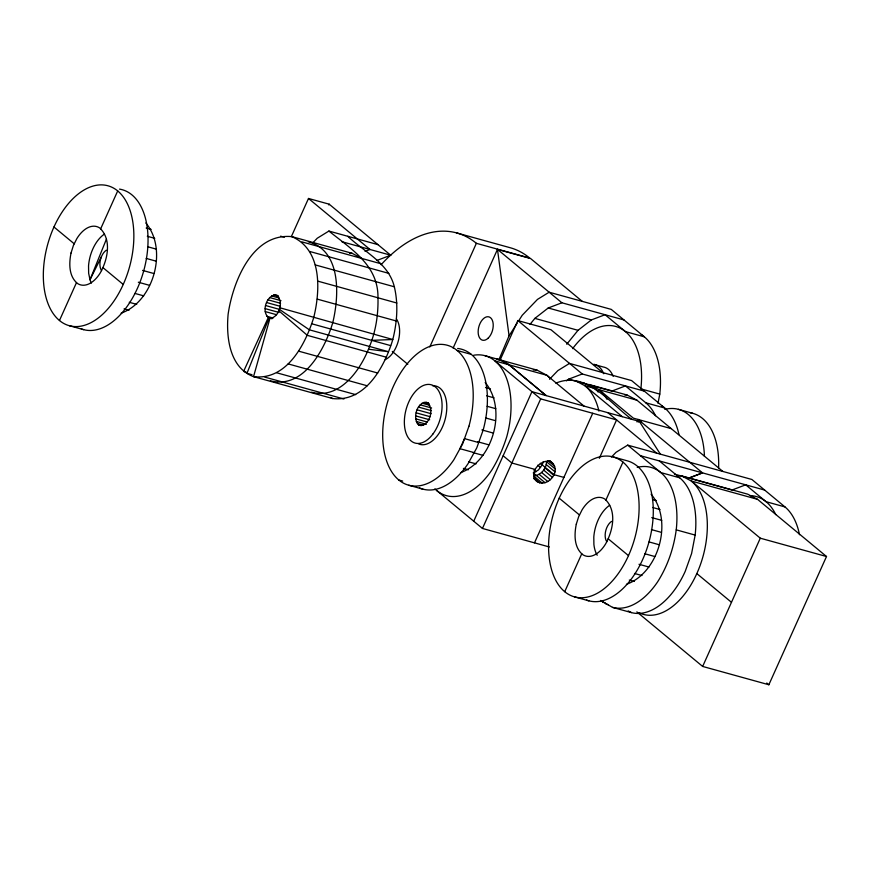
<?xml version="1.0" encoding="UTF-8"?>
<svg xmlns="http://www.w3.org/2000/svg" width="870" height="870" viewBox="0 0 870 870"><rect width="100%" height="100%" fill="white"/><g stroke="black" fill="none" stroke-linecap="round" stroke-linejoin="round"><path stroke-width="1.3" d="M121.158 313.156C153.685 301.672 168.182 249.385 145.823 222.992M269.939 318.398C260.728 313.809 265.644 295.735 275.453 294.887C284.664 299.476 279.748 317.55 269.939 318.398L253.54 376.656C286.6 380.69 305.359 344.52 313.7 317.626C320.421 290.547 322.215 249.744 291.852 236.629C252.202 232.768 232.779 282.152 228.136 314.157C226.026 336.57 229.256 367.564 253.54 376.656L332.644 398.536C365.541 402.342 384.747 366.346 392.805 339.507C397.111 322.259 398.449 304.206 394.338 286.785C388.52 262.892 364.204 251.995 347.815 236.292M460.513 472.671C493.04 461.187 507.536 408.911 485.177 382.506M626.411 584.336C658.938 572.851 673.434 520.575 651.086 494.171M542.336 483.176L533.604 475.923C540.694 475.455 546.654 468.789 546.458 461.687L555.201 468.941C555.886 478.446 543.163 488.005 535.496 480.207M425.963 402.157C435.772 406.584 429.53 427.975 418.731 424.995C411.64 418.274 417.535 399.46 428.497 402.864M658.003 403.343L659.786 394.099A72.58 42.445 -74.5 0 0 641.223 334.58M637.231 467.375A72.58 42.445 -74.5 0 1 676.229 529.852C673.717 548.274 667.605 566.153 657.6 581.878A72.58 42.445 -74.5 0 1 612.513 607.369L600.539 600.463M659.351 460.937L679.698 477.804A72.58 42.445 -74.5 0 1 695.152 535.083L691.585 553.57L685.234 571.318A72.58 42.445 -74.5 0 1 631.435 612.6L612.513 607.369M555.201 468.941C551.863 449.79 523.718 470.735 537.442 481.817M312.624 243.045L317.245 238.239L328.893 231.061C351.447 249.255 378.439 265.317 377.971 297.79C378.363 314.396 375.873 331.078 369.532 346.467C360.941 369.641 339.67 399.939 311.536 392.196M269.08 318.061L246.96 373.317L252.028 374.72M106.412 239.163L90.001 279.748A30.243 17.683 -74.5 0 0 91.394 283.076M498.901 359.712L509.07 335.831L517.106 323.248M59.475 320.497L76.527 282.543M100.637 228.897L117.7 190.932A72.58 42.445 -74.5 0 0 44.022 263.229A72.58 42.445 -74.5 0 0 104.03 312.982A72.58 42.445 -74.5 0 0 117.7 190.932M291.319 236.694L308.491 198.469L329.186 204.189L390.717 255.214L377.036 260.413M328.838 204.972L329.186 204.189M429.802 346.967L476.379 243.317L529.721 258.064A145.192 84.901 -74.5 0 0 509.809 247.624L456.467 232.866M453.118 348.087L497.477 249.364L530.58 258.52L582.247 301.357M500.109 360.049L517.846 320.562L550.949 329.719L602.616 372.556M531.951 391.641L473.737 521.217L436.653 490.473M549.34 546.969L482.458 528.449L540.683 398.884L494.889 360.909L546.893 375.285L583.987 406.051M598.027 392.098L599.093 389.727L636.927 400.189L722.883 471.464M534.485 542.847L592.72 413.283L616.591 419.905L599.332 458.294M637.003 421.939L638.112 419.471L702.536 472.878L688.855 478.087L702.536 472.878M564.728 591.676L581.78 553.722M605.89 500.076L622.953 462.111A72.58 42.445 -74.5 0 0 549.274 534.408A72.58 42.445 -74.5 0 0 609.283 584.161A72.58 42.445 -74.5 0 0 622.953 462.111M681.493 475.857L747.7 494.171L757.553 499.347L826.5 556.506L768.862 684.755L702.655 666.442L760.293 538.193L691.346 481.034L681.493 475.857L676.534 475.651M101.377 256.835L90.001 279.748L88.642 273.234L88.544 265.872A30.243 17.683 -74.5 0 1 104.465 234.063M534.615 472.312L538.486 469.898L542.184 464.852A12.093 9.494 -50.3 0 0 543.108 461.97M545.294 467.44L543.717 470.137L552.461 477.391M518.574 320.965L522.228 315.255L537.497 299.389L549.144 292.211L611.24 309.383L644.344 336.831L625.421 331.601L605.074 314.722L591.382 319.921L578.028 330.317L566.729 344.237M530.015 324.358L534.865 318.387L548.22 307.991L561.9 302.782L623.997 319.953M549.535 379.244L557.877 370.587L569.524 363.41L631.609 380.581L664.713 408.03L645.79 402.788L625.443 385.921L611.751 391.119L568.588 379.189L566.479 380.821M611.403 457.109L616.036 452.302L627.683 445.125L751.876 479.479L784.979 506.927A72.58 42.445 -74.5 0 1 799.497 534.702M365.052 251.376L370.033 249.483L308.491 198.469M568.588 379.189L582.269 373.98L644.365 391.152M555.832 383.17C586.347 370.207 610.436 403.756 631.74 419.286M311.547 323.727L371.707 340.355L392.805 339.507L279.716 307.73M308.361 241.795C341.627 250.701 339.202 296.344 332.71 322.879C324.695 349.185 303.695 389.51 270.363 380.799M349.533 253.181L352.046 253.279L361.996 258.51M496.726 359.549L499.195 359.647L509.059 364.824L546.153 395.578L509.07 364.834A72.58 42.445 -74.5 0 0 496.705 359.092M533.321 369.967L537.029 370.12L546.893 375.285A71.84 42.01 -74.5 0 1 550.308 378.602M580.91 383.072L584.618 383.224M585.521 384.399L589.24 384.551L627.063 395.023L636.927 400.189M624.595 394.915L627.063 395.023M368.532 349.229L388.444 351.697L309.383 329.828L279.237 309.231M605.933 604.041L608.467 604.737M328.893 231.061L377.971 244.644M341.649 241.642L390.717 255.214M291.852 236.629L352.046 253.279M548.22 307.991L591.382 319.921M301.814 241.86L380.919 263.74M280.586 236.172L284.392 237.227M309.785 251.495L388.89 273.387M534.865 318.387L578.028 330.317M315.234 264.904L394.338 286.785M146.171 228.038L151.141 229.419M317.789 281.14L396.894 303.032M147.313 236.281L154.773 238.347M147.759 246.775L156.469 249.179M317.256 299.128L396.361 321.008M659.786 394.099L640.875 388.868A72.58 42.445 -74.5 0 0 621.789 329.034A72.58 42.445 -74.5 0 0 572.656 348.631M146.171 258.412L156.121 261.163M275.453 294.887L277.965 295.582M273.539 294.995L278.574 296.387M271.57 295.909L279.118 297.997M484.927 355.689L537.029 370.12M678.393 409.335L692.585 413.261M269.678 297.551L280.999 300.694M457.054 350.447L471.235 354.373M267.993 299.824L280.575 303.304M266.622 302.542L280.466 306.37M142.549 270.396L153.751 273.495M265.676 305.555L279.52 309.383M265.198 308.632L279.042 312.46M371.707 340.355L390.619 345.597M265.241 311.58L276.562 314.712M266.796 316.278L273.093 318.028M671.216 428.627L633.382 418.165L599.093 389.727L589.24 384.551M271.995 318.768L268.221 317.724L243.589 371.425L246.123 372.121M138.319 282.228L149.509 285.327M532.016 391.696L641.005 421.863M540.683 398.884L592.72 413.283M386.454 357.255L307.349 335.363L278.77 310.742M485.514 387.552L490.495 388.933M134.991 293.44L143.702 295.854M486.667 395.806L494.127 397.873M129.249 302.292L136.72 304.359M298.627 351.154L377.732 373.034M487.113 406.29L495.824 408.693M124.051 308.883L129.021 310.253M640.44 455.706L764.632 490.06M485.525 417.937L495.476 420.688M288.144 363.91L367.249 385.791M424.049 402.277L429.127 403.68M422.08 403.191L429.693 405.3M612.991 456.88L627.183 460.806A72.58 42.445 -74.5 0 1 648.454 543.826A72.58 42.445 -74.5 0 1 586.532 600.072M674.457 474.106L732.018 490.017L745.71 484.829L766.057 501.696L784.979 506.927M420.188 404.833L431.607 407.997M679.698 477.804L660.787 472.573L627.683 445.125M757.553 499.347L691.346 481.034A71.84 42.01 -74.5 0 1 698.827 568.85A71.84 42.01 -74.5 0 1 638.993 612.719M418.503 407.095L431.194 410.607M417.143 409.824L431.096 413.685M276.606 372.762L355.71 394.643M481.904 429.921L493.105 433.021M416.186 412.837L430.139 416.697M415.719 415.914L429.671 419.775M264.806 377.112L343.911 398.993M415.751 418.861L427.17 422.015M416.295 421.471L426.441 424.277M69.426 325.728L83.618 329.654M417.317 423.559L423.657 425.321M418.731 424.995L421.265 425.702M477.673 441.753L488.864 444.842M478.674 442.558L464.493 438.632L459.969 448.692L474.161 452.617M652.663 499.565L656.393 500.598M535.126 469.452L511.875 463.014L503.208 455.826M563.912 477.412L554.038 474.694L540.27 463.275M473.106 452.617L483.057 455.369M652.565 507.471L660.025 509.537M760.293 538.193L826.5 556.506M468.604 461.807L476.075 463.873M651.771 517.606L661.733 520.358M463.405 468.397L468.375 469.778M676.229 529.852L695.152 535.083M651.423 529.602L661.385 532.353M649.053 541.923L659.003 544.685M398.819 480.012L402.69 481.077M408.78 485.242L422.972 489.168M644.811 553.755L654.773 556.506M639.004 564.282L648.955 567.033M634.502 573.471L641.973 575.538M629.304 580.062L634.284 581.443M602.562 602.138L605.074 602.845M574.689 596.907L588.87 600.833M330.491 397.416L332.644 398.536M628.194 610.925L631.435 612.6M575.168 380.603L585.021 385.78L622.278 416.676M534.039 470.126L535.974 471.725M561.9 302.782L497.477 249.364L509.07 335.831M582.269 373.98L517.846 320.562M607.869 412.685L656.676 453.15M696.826 573.58L731.474 602.312M549.775 460.708L551.71 462.318M549.622 460.806L553.516 464.025M547.904 460.643L554.701 466.287M546.229 464.558L554.973 471.801M537.725 465.178L540.596 467.56M541.608 472.486L550.351 479.74M539.096 474.302L547.839 481.556M533.245 472.899L545.109 482.73M559.192 498.162L579.496 514.996M608.184 538.791L628.488 555.625M533.897 478.032L539.726 482.861M533.701 478.5L535.648 480.109M766.774 683.015L768.862 684.755M636.851 611.871L702.655 666.442M53.94 226.983L74.244 243.817M102.932 267.612L123.235 284.446M545.098 467.951L553.777 475.15L550.84 472.53M392.305 351.437L407.812 364.302M473.78 521.26L482.458 528.449M639.363 421.406L660.363 454.173M638.112 419.471L638.471 422.135M396.405 318.877A23.588 13.789 -74.5 0 1 398.221 341.301A23.588 13.789 -74.5 0 1 385.182 359.68M101.551 270.57A12.093 7.08 -74.5 0 1 106.325 250.201M119.527 189.116A72.58 42.445 -74.5 0 1 143.778 270.624A72.58 42.445 -74.5 0 1 81.28 328.893M613.176 376.351A30.243 17.683 -74.5 0 0 603.193 366.977L593.731 364.356A30.243 17.683 -74.5 0 1 603.715 373.741M381.136 264.719A145.159 84.89 -74.5 0 1 476.379 243.317M597.07 390.815A71.84 42.01 -74.5 0 0 594.482 388.401L585.021 385.78A71.84 42.01 -74.5 0 1 598.93 411.086M597.201 555.245A30.243 17.683 -74.5 0 1 593.895 544.413L593.797 537.051A30.243 17.683 -74.5 0 1 609.718 505.242M606.803 541.749A12.093 7.08 -74.5 0 1 611.577 521.38M473.661 355.232A72.58 42.445 -74.5 0 1 506.775 436.675A93.786 54.843 -74.5 0 1 491.702 470.213A72.58 42.445 -74.5 0 1 434.891 488.896M432.488 385.725A30.243 17.683 -74.5 0 1 445.483 417.97A30.243 17.683 -74.5 0 1 418.807 444.015M457.642 348.457A72.58 42.445 -74.5 0 1 483.133 430.139L476.771 447.876L468.06 463.666A72.58 42.445 -74.5 0 1 419.481 487.939M749.951 495.617A72.58 42.445 -74.5 0 1 775.779 514.638M599.093 389.727A71.84 42.01 -74.5 0 1 606.988 399.276M664.8 409.368A72.58 42.445 -74.5 0 1 704.439 456.326M690.182 412.75A72.58 42.445 -74.5 0 1 718.598 467.929M645.79 402.788A72.58 42.445 -74.5 0 1 655.523 415.74M661.591 405.779A72.58 42.445 -74.5 0 1 678.981 434.587M71.035 252.996C68.969 263.218 68.632 276.116 77.397 283.413A30.243 17.683 -74.5 0 0 100.344 272.778C107.684 259.63 112.045 239.565 99.778 228.016A30.243 17.683 -74.5 0 0 76.821 238.652L73.406 245.481L71.035 252.996M576.288 524.175C574.222 534.397 573.885 547.295 582.65 554.592A30.243 17.683 -74.5 0 0 605.596 543.957C612.937 530.809 617.298 510.744 605.031 499.195A30.243 17.683 -74.5 0 0 582.084 509.831L578.67 516.66L576.288 524.175M468.941 426.213L462.59 443.961L453.868 459.741A72.58 42.445 -74.5 0 1 384.214 451.824A72.58 42.445 -74.5 0 1 431.911 345.684A72.58 42.445 -74.5 0 1 468.941 426.213M488.266 338.06A12.093 7.069 -74.5 0 0 490.539 317.724A12.093 7.069 -74.5 0 0 478.261 329.773A12.093 7.069 -74.5 0 0 488.266 338.06M432.934 433.999A30.243 17.683 -74.5 0 0 432.336 385.127A30.243 17.683 -74.5 0 0 404.354 422.635A30.243 17.683 -74.5 0 0 432.934 433.999"/></g></svg>
